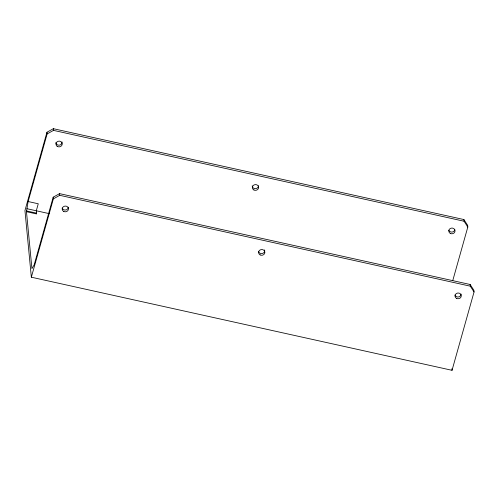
<?xml version="1.0" encoding="UTF-8"?>
<svg xmlns="http://www.w3.org/2000/svg" width="499" height="499" viewBox="0 0 499 499"><rect width="100%" height="100%" fill="white"/><g stroke="black" fill="none" stroke-linecap="round" stroke-linejoin="round"><path stroke-width="0.75" d="M46.968 132.235L24.95 210.572L31.343 277.201L452.032 370.308L474.05 291.965L473.888 290.281L470.133 284.492L59.581 193.637L53.2 197.174L34.194 264.788L31.93 268.624L26.466 211.695L28.125 201.534L47.131 133.919L46.968 132.235L53.349 128.692L463.895 219.554L467.657 225.336L467.819 227.026L452.78 280.525M31.343 277.201L53.362 198.864L53.2 197.174M467.239 226.833L467.657 225.336M47.131 133.919L53.512 130.382L464.058 221.238L467.819 227.026M53.362 198.864L59.743 195.321L470.295 286.183L474.05 291.965M28.125 201.534L38.261 203.779L36.296 210.778L36.602 213.94L26.466 211.695M26.884 208.694L49.239 213.641M26.472 210.909L36.358 213.098M463.895 219.554L464.058 221.238M470.133 284.492L470.295 286.183M451.882 368.755L452.032 370.308M53.349 128.692L53.512 130.382M59.581 193.637L59.743 195.321M461.126 294.117A3.144 2.875 -5.5 0 1 454.957 295.009M264.607 249.905A3.144 2.875 -5.5 0 1 262.418 253.48A3.144 2.875 -5.5 0 1 258.551 251.54M68.313 207.179A3.144 2.875 -5.5 0 1 62.15 208.071M454.832 229.752A3.144 2.875 -5.5 0 1 448.782 230.226M258.488 185.709A3.144 2.875 -5.5 0 1 255.376 188.659A3.144 2.875 -5.5 0 1 252.207 185.853M62.069 141.965A3.144 2.875 -5.5 0 1 59.275 145.172A3.144 2.875 -5.5 0 1 55.819 142.664M57.129 146.269A3.144 2.875 -5.5 0 0 62.207 144.398A3.144 2.875 -5.5 0 0 57.978 141.336A3.144 2.875 -5.5 0 0 57.129 146.269M253.96 189.994A3.144 2.875 -5.5 0 0 258.65 187.393A3.144 2.875 -5.5 0 0 253.916 185.01A3.144 2.875 -5.5 0 0 253.96 189.994M450.535 233.538A3.144 2.875 -5.5 0 0 455.044 230.688A3.144 2.875 -5.5 0 0 450.16 228.573A3.144 2.875 -5.5 0 0 450.535 233.538M63.791 211.47A3.144 2.875 -5.5 0 0 68.475 208.869A3.144 2.875 -5.5 0 0 63.741 206.486A3.144 2.875 -5.5 0 0 63.791 211.47M260.197 254.939A3.144 2.875 -5.5 0 0 264.882 252.338A3.144 2.875 -5.5 0 0 260.147 249.955A3.144 2.875 -5.5 0 0 260.197 254.939M456.597 298.402A3.144 2.875 -5.5 0 0 461.288 295.801A3.144 2.875 -5.5 0 0 456.554 293.424A3.144 2.875 -5.5 0 0 456.597 298.402"/></g></svg>
